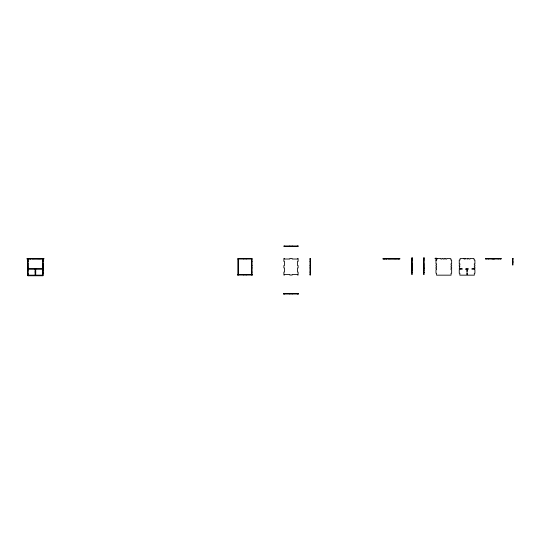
<?xml version="1.0" encoding="UTF-8"?>
<svg xmlns="http://www.w3.org/2000/svg" width="540" height="540" viewBox="0 0 540 540"><rect width="100%" height="100%" fill="white"/><g stroke="black" fill="none" stroke-linecap="round" stroke-linejoin="round"><path stroke-width="0.81" d="M411.662 258.431L412.256 258.431M423.529 258.431L424.123 258.431M434.916 258.431L440.849 258.431L440.849 259.025L442.037 259.025L442.037 258.431L443.225 258.431L443.225 259.025L444.407 259.025L444.407 258.431L445.595 258.431L445.595 259.025L446.783 259.025L446.783 258.431L450.34 258.431L450.34 259.025L451.055 259.025L451.055 260.213L451.649 260.213L451.649 263.77L451.055 263.77L451.055 264.958L451.649 264.958L451.649 266.146L451.055 266.146L451.055 267.334L451.649 267.334L451.649 268.515L451.055 268.515L451.055 269.703L451.649 269.703L451.649 273.26L451.055 273.26L451.055 275.164L436.577 275.164L436.577 273.26L435.983 273.26L435.983 269.703L436.577 269.703L436.577 268.515L435.983 268.515L435.983 267.334L436.577 267.334L436.577 266.146L435.983 266.146L435.983 264.958L436.577 264.958L436.577 263.77L435.983 263.77L435.983 257.837M237.85 259.025L252.092 259.025M309.98 259.025L310.574 259.025M512.406 259.025L513 259.025M411.662 259.619L412.256 259.619M423.529 259.619L424.123 259.619M27.594 260.213L28.188 260.213M42.66 260.213L43.254 260.213M435.983 260.213L436.577 260.213L436.577 259.025L437.292 259.025L437.292 258.431M411.662 260.807L412.256 260.807M423.529 260.807L424.123 260.807M27.594 261.401L28.188 261.401M42.66 261.401L43.254 261.401M251.498 261.401L252.092 261.401M309.98 261.401L310.574 261.401M512.406 261.401L513 261.401M512.406 262.582L513 262.582M411.662 263.176L412.256 263.176M423.529 263.176L424.123 263.176M27.594 263.77L28.188 263.77M42.66 263.77L43.254 263.77M411.662 264.364L412.256 264.364M423.529 264.364L424.123 264.364M27.594 264.958L28.188 264.958M42.66 264.958L43.254 264.958M251.498 265.552L252.092 265.552M309.98 265.552L310.574 265.552M411.662 265.552L412.256 265.552M423.529 265.552L424.123 265.552M27.594 266.146L28.188 266.146M42.66 266.146L43.254 266.146M411.662 266.74L412.256 266.74M423.529 266.74L424.123 266.74M27.594 267.334L28.188 267.334M42.66 267.334L43.254 267.334M251.498 267.921L252.092 267.921M309.98 267.921L310.574 267.921M411.662 267.921L412.256 267.921M423.529 267.921L424.123 267.921M411.662 268.043L412.256 268.043M423.529 268.043L424.123 268.043M27.594 268.515L28.188 268.515M42.66 268.515L43.254 268.515M27.594 268.637L43.254 268.637M411.662 268.637L412.256 268.637M423.529 268.637L424.123 268.637M411.662 269.109L412.256 269.109M423.529 269.109L424.123 269.109M27.594 269.231L43.254 269.231M465.777 269.231L466.783 269.231L466.783 271.6L467.377 271.6L467.377 269.231L468.268 269.231L468.268 268.637L465.899 268.637L465.899 269.231M27.594 269.703L28.188 269.703M42.66 269.703L43.254 269.703M411.662 270.297L412.256 270.297M423.529 270.297L424.123 270.297M27.594 270.891L28.188 270.891M42.66 270.891L43.254 270.891M35.127 271.6L35.721 271.6M251.498 272.079L252.092 272.079M309.98 272.079L310.574 272.079M411.662 272.194L412.256 272.194M423.529 272.194L424.123 272.194M411.662 272.666L412.256 272.666M423.529 272.666L424.123 272.666M35.127 272.788L35.721 272.788M42.66 272.788L43.254 272.788M27.594 273.26L28.188 273.26M42.66 273.26L43.254 273.26M309.98 274.448L310.574 274.448M500.54 258.431L500.54 259.025M498.17 258.431L498.17 259.025M494.492 258.431L494.492 259.025M493.601 258.431L493.601 259.025M493.007 258.431L493.007 259.025M492.115 258.431L492.115 259.025M488.437 258.431L488.437 259.025M486.068 258.431L486.068 259.025M399.202 258.431L399.202 259.025M398.608 258.431L398.608 259.025M397.899 258.431L397.899 259.025M396.238 258.431L396.238 259.025M395.523 258.431L395.523 259.025M394.342 258.431L394.342 259.025M393.154 258.431L393.154 259.025M391.966 258.431L391.966 259.025M390.778 258.431L390.778 259.025M389.59 258.431L389.59 259.025M388.409 258.431L388.409 259.025M386.505 258.431L386.505 259.025M386.033 258.431L386.033 259.025M384.845 258.431L384.845 259.025M384.136 258.431L384.136 259.025M383.542 258.431L383.542 259.025M298.114 293.436L298.114 294.023M297.52 245.977L297.52 246.564M297.52 293.436L297.52 294.023M292.181 245.977L292.181 246.564M292.181 293.436L292.181 294.023M289.811 245.977L289.811 246.564M289.811 293.436L289.811 294.023M284.472 245.977L284.472 246.564M284.472 293.436L284.472 294.023M283.878 293.436L283.878 294.023M252.092 275.042L252.092 258.431L237.85 258.431L237.85 275.042M251.498 258.431L251.498 275.042M246.159 258.431L246.159 259.025M246.159 274.448L246.159 275.042M243.783 258.431L243.783 259.025M243.783 274.448L243.783 275.042M238.444 258.431L238.444 275.042M43.254 258.431L43.254 275.164L27.594 275.164L27.594 258.431M42.957 275.164L42.957 275.758L27.891 275.758L27.891 275.164M42.66 258.431L42.66 275.164M41.951 258.431L41.951 259.025M40.291 258.431L40.291 259.025M39.575 258.431L39.575 259.025M38.387 258.431L38.387 259.025M37.206 258.431L37.206 259.025M36.018 258.431L36.018 259.025M35.721 268.637L35.721 275.164M35.127 268.637L35.127 275.164M34.83 258.431L34.83 259.025M33.642 258.431L33.642 259.025M32.461 258.431L32.461 259.025M30.557 258.431L30.557 259.025M30.085 258.431L30.085 259.025M28.897 258.431L28.897 259.025M28.303 275.164L28.303 275.758M28.188 258.431L28.188 275.164M298.114 245.977L283.878 245.977L283.878 246.564L298.114 246.564L298.114 245.977M412.256 257.837L411.662 257.837L411.662 274.57L412.256 274.57L412.256 257.837M424.123 257.837L423.529 257.837L423.529 274.57L424.123 274.57L424.123 257.837M43.848 258.431L27 258.431L27 259.025L43.848 259.025L43.848 258.431M284.472 258.431L283.878 258.431L283.878 261.401L284.472 261.401L284.472 265.552L283.878 265.552L283.878 267.921L284.472 267.921L284.472 272.079L283.878 272.079L283.878 275.042L284.472 275.042L284.472 274.448L289.811 274.448L289.811 275.042L292.181 275.042L292.181 274.448L297.52 274.448L297.52 275.042L298.114 275.042L298.114 272.079L297.52 272.079L297.52 267.921L298.114 267.921L298.114 265.552L297.52 265.552L297.52 261.401L298.114 261.401L298.114 258.431L297.52 258.431L297.52 259.025L292.181 259.025L292.181 258.431L289.811 258.431L289.811 259.025L284.472 259.025L284.472 258.431M310.574 258.431L309.98 258.431L309.98 275.042L310.574 275.042L310.574 258.431M399.796 258.431L382.948 258.431L382.948 259.025L399.796 259.025L399.796 258.431M464.117 258.431L460.559 258.431L460.559 259.025L459.844 259.025L459.844 260.213L459.25 260.213L459.25 263.77L459.844 263.77L459.844 264.958L459.25 264.958L459.25 266.146L459.844 266.146L459.25 268.515L462.22 268.637L462.22 269.231L459.844 269.231L459.844 269.703L459.25 269.703L459.25 273.26L459.844 273.26L459.844 275.164L466.783 275.164L466.783 272.788L467.377 272.788L467.377 275.164L474.323 275.164L474.323 273.26L474.917 273.26L474.917 269.703L474.323 269.703L474.323 269.231L471.947 269.231L471.947 268.637L474.917 268.515L474.917 267.334L474.323 267.334L474.323 266.146L474.917 266.146L474.917 264.958L474.323 264.958L474.323 263.77L474.917 263.77L474.917 260.213L474.323 260.213L474.323 259.025L473.607 259.025L473.607 258.431L470.05 258.431L470.05 259.025L468.862 259.025L468.862 258.431L467.674 258.431L467.674 259.025L465.305 258.431L465.305 259.025L464.117 259.025L464.117 258.431M501.134 258.431L485.474 258.431L485.474 259.025L501.134 259.025L501.134 258.431M513 258.431L512.406 258.431L512.406 264.958L513 264.958L513 258.431M252.504 274.448L237.438 274.448L237.438 275.042L252.504 275.042L252.504 274.448M298.532 293.436L283.459 293.436L283.459 294.023L298.532 294.023L298.532 293.436"/></g></svg>
